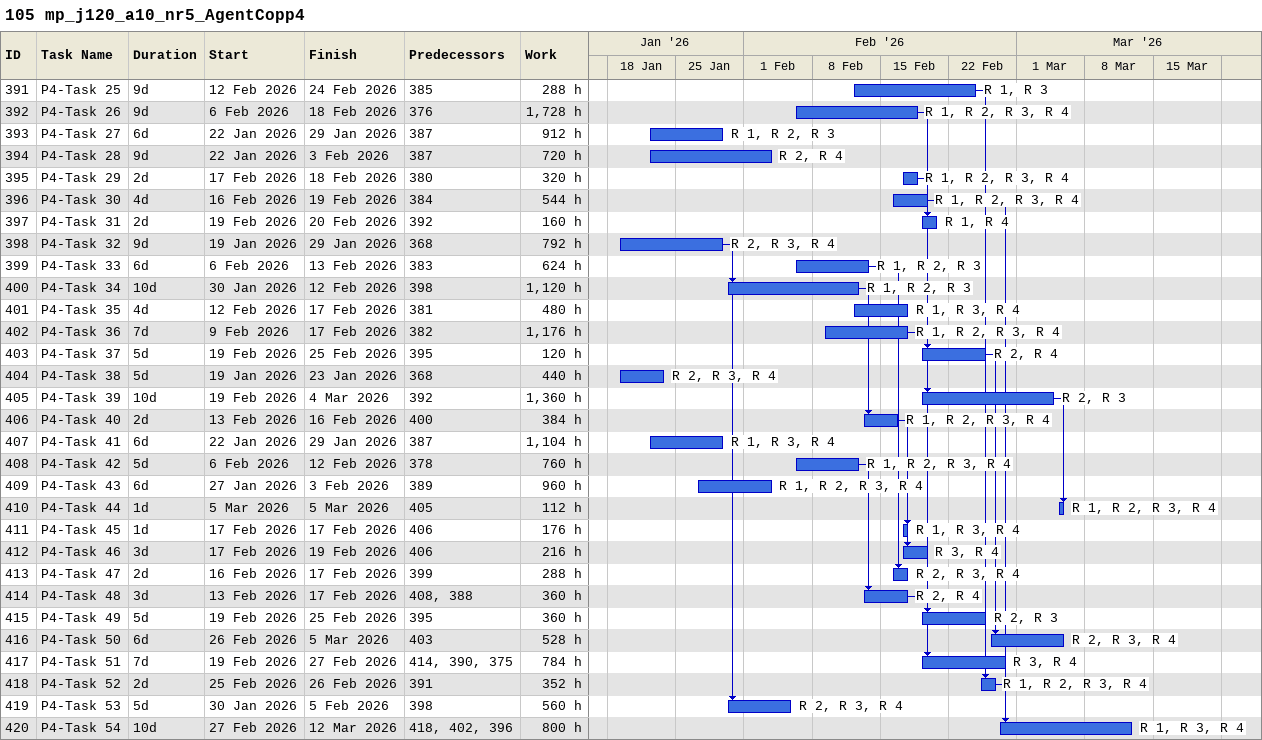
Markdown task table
105 mp_j120_a10_nr5_AgentCopp4

| ID | Task | Duration | Start | Finish | Predecessors | Resources | Work (h) |
|---|---|---|---|---|---|---|---|
| 391 | P4-Task 25 | 9d | 2026-02-12 | 2026-02-24 | 385 | R 1, R 3 | 288 |
| 392 | P4-Task 26 | 9d | 2026-02-06 | 2026-02-18 | 376 | R 1, R 2, R 3, R 4 | 1728 |
| 393 | P4-Task 27 | 6d | 2026-01-22 | 2026-01-29 | 387 | R 1, R 2, R 3 | 912 |
| 394 | P4-Task 28 | 9d | 2026-01-22 | 2026-02-03 | 387 | R 2, R 4 | 720 |
| 395 | P4-Task 29 | 2d | 2026-02-17 | 2026-02-18 | 380 | R 1, R 2, R 3, R 4 | 320 |
| 396 | P4-Task 30 | 4d | 2026-02-16 | 2026-02-19 | 384 | R 1, R 2, R 3, R 4 | 544 |
| 397 | P4-Task 31 | 2d | 2026-02-19 | 2026-02-20 | 392 | R 1, R 4 | 160 |
| 398 | P4-Task 32 | 9d | 2026-01-19 | 2026-01-29 | 368 | R 2, R 3, R 4 | 792 |
| 399 | P4-Task 33 | 6d | 2026-02-06 | 2026-02-13 | 383 | R 1, R 2, R 3 | 624 |
| 400 | P4-Task 34 | 10d | 2026-01-30 | 2026-02-12 | 398 | R 1, R 2, R 3 | 1120 |
| 401 | P4-Task 35 | 4d | 2026-02-12 | 2026-02-17 | 381 | R 1, R 3, R 4 | 480 |
| 402 | P4-Task 36 | 7d | 2026-02-09 | 2026-02-17 | 382 | R 1, R 2, R 3, R 4 | 1176 |
| 403 | P4-Task 37 | 5d | 2026-02-19 | 2026-02-25 | 395 | R 2, R 4 | 120 |
| 404 | P4-Task 38 | 5d | 2026-01-19 | 2026-01-23 | 368 | R 2, R 3, R 4 | 440 |
| 405 | P4-Task 39 | 10d | 2026-02-19 | 2026-03-04 | 392 | R 2, R 3 | 1360 |
| 406 | P4-Task 40 | 2d | 2026-02-13 | 2026-02-16 | 400 | R 1, R 2, R 3, R 4 | 384 |
| 407 | P4-Task 41 | 6d | 2026-01-22 | 2026-01-29 | 387 | R 1, R 3, R 4 | 1104 |
| 408 | P4-Task 42 | 5d | 2026-02-06 | 2026-02-12 | 378 | R 1, R 2, R 3, R 4 | 760 |
| 409 | P4-Task 43 | 6d | 2026-01-27 | 2026-02-03 | 389 | R 1, R 2, R 3, R 4 | 960 |
| 410 | P4-Task 44 | 1d | 2026-03-05 | 2026-03-05 | 405 | R 1, R 2, R 3, R 4 | 112 |
| 411 | P4-Task 45 | 1d | 2026-02-17 | 2026-02-17 | 406 | R 1, R 3, R 4 | 176 |
| 412 | P4-Task 46 | 3d | 2026-02-17 | 2026-02-19 | 406 | R 3, R 4 | 216 |
| 413 | P4-Task 47 | 2d | 2026-02-16 | 2026-02-17 | 399 | R 2, R 3, R 4 | 288 |
| 414 | P4-Task 48 | 3d | 2026-02-13 | 2026-02-17 | 408, 388 | R 2, R 4 | 360 |
| 415 | P4-Task 49 | 5d | 2026-02-19 | 2026-02-25 | 395 | R 2, R 3 | 360 |
| 416 | P4-Task 50 | 6d | 2026-02-26 | 2026-03-05 | 403 | R 2, R 3, R 4 | 528 |
| 417 | P4-Task 51 | 7d | 2026-02-19 | 2026-02-27 | 414, 390, 375 | R 3, R 4 | 784 |
| 418 | P4-Task 52 | 2d | 2026-02-25 | 2026-02-26 | 391 | R 1, R 2, R 3, R 4 | 352 |
| 419 | P4-Task 53 | 5d | 2026-01-30 | 2026-02-05 | 398 | R 2, R 3, R 4 | 560 |
| 420 | P4-Task 54 | 10d | 2026-02-27 | 2026-03-12 | 418, 402, 396 | R 1, R 3, R 4 | 800 |
